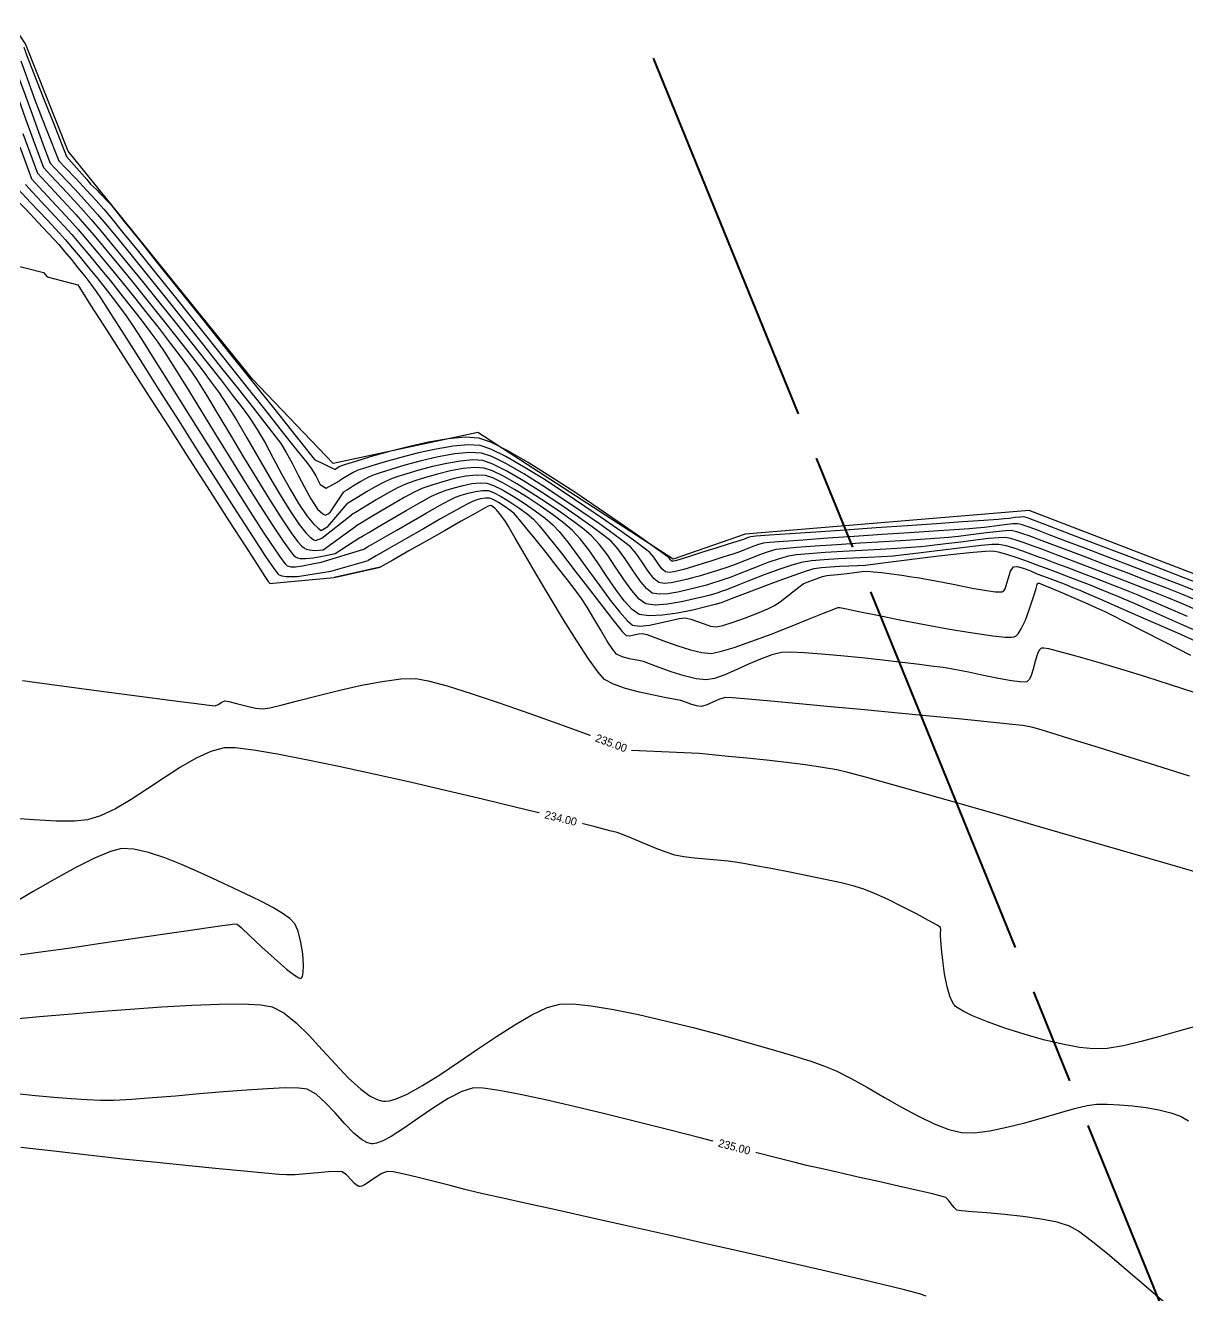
# Model space of a CAD drawing. Header units: metres. Extents: x 708931 to 723899, y 5405153 to 5413472.
# Drawn here: x 710153.7 to 710227.5, y 5412144.8 to 5412225.5 of the extents above; entities that cross this region are included whole.
import ezdxf

# ---------------------------------------------------------------- set-up
doc = ezdxf.new("R2010")
doc.units = ezdxf.units.M
doc.header["$LTSCALE"] = 12.7
doc.header["$MEASUREMENT"] = 0
doc.linetypes.add('ACAD_ISO08W100', pattern=[36, 24, -3, 6, -3])
for name, color, linetype in [('C-TOPO-MAJR', 4, 'Continuous'), ('C-TOPO-MINR', 4, 'Continuous'), ('CONT-MJR1', 252, 'Continuous'), ('CONT-MNR1', 251, 'Continuous'), ('contornos2', 7, 'Continuous')]:
    doc.layers.add(name, color=color, linetype=linetype)
doc.layers.add('corte', color=214, linetype='ACAD_ISO08W100', lineweight=40)

msp = doc.modelspace()

# ---------------------------------------------------------------- linework, layer by layer
at = {"layer": 'CONT-MJR1', "elevation": 240, "flags": 128}
msp.add_lwpolyline([(710153.299, 5412217.752), (710153.977, 5412215.901), (710154.046, 5412215.711)], dxfattribs=at)
at = {"layer": 'CONT-MJR1', "linetype": 'Continuous', "lineweight": -3, "elevation": 235}
for points in [[(710153.47, 5412183.879), (710156.127, 5412183.518), (710158.637, 5412183.181), (710160.906, 5412182.879), (710162.841, 5412182.626), (710164.348, 5412182.432), (710165.335, 5412182.309), (710165.709, 5412182.269), (710165.909, 5412182.362), (710166.13, 5412182.508), (710166.329, 5412182.597), (710166.586, 5412182.552), (710167.071, 5412182.424), (710167.67, 5412182.267), (710168.269, 5412182.132), (710168.753, 5412182.074), (710169.177, 5412182.144), (710169.959, 5412182.333), (710171.018, 5412182.607), (710172.268, 5412182.929), (710173.625, 5412183.262), (710175.007, 5412183.572), (710176.328, 5412183.822), (710177.506, 5412183.976), (710178.455, 5412183.998), (710179.246, 5412183.856), (710180.446, 5412183.53), (710181.974, 5412183.054), (710183.748, 5412182.46), (710185.689, 5412181.784), (710187.714, 5412181.058), (710189.743, 5412180.317), (710191.694, 5412179.594), (710192.145, 5412179.425)], [(710226.196, 5412144.234), (710224.837, 5412145.398), (710223.549, 5412146.501), (710222.374, 5412147.489), (710221.357, 5412148.311), (710220.543, 5412148.915), (710219.976, 5412149.249), (710219.186, 5412149.496), (710218.166, 5412149.696), (710217.017, 5412149.856), (710215.838, 5412149.982), (710214.729, 5412150.079), (710213.788, 5412150.154), (710213.116, 5412150.213), (710212.812, 5412150.263), (710212.637, 5412150.421), (710212.462, 5412150.656), (710212.288, 5412150.894), (710212.115, 5412151.058), (710211.828, 5412151.147), (710211.176, 5412151.309), (710210.24, 5412151.528), (710209.103, 5412151.787), (710207.846, 5412152.069), (710206.552, 5412152.359), (710205.302, 5412152.638), (710204.179, 5412152.891), (710203.264, 5412153.099), (710202.548, 5412153.275), (710201.449, 5412153.557), (710200.033, 5412153.925), (710198.364, 5412154.359), (710196.508, 5412154.839), (710194.529, 5412155.347), (710192.494, 5412155.862), (710190.467, 5412156.365), (710188.513, 5412156.836), (710186.697, 5412157.256), (710185.085, 5412157.605), (710183.741, 5412157.863), (710182.731, 5412158.011), (710182.12, 5412158.028), (710181.368, 5412157.799), (710180.506, 5412157.35), (710179.581, 5412156.762), (710178.641, 5412156.111), (710177.73, 5412155.478), (710176.897, 5412154.941), (710176.317, 5412154.634), (710175.949, 5412154.501), (710175.74, 5412154.468), (710175.648, 5412154.47), (710175.547, 5412154.487), (710175.337, 5412154.559), (710175.008, 5412154.75), (710174.546, 5412155.133), (710173.943, 5412155.747), (710173.327, 5412156.427), (710172.714, 5412157.078), (710172.119, 5412157.61), (710171.558, 5412157.928), (710171.027, 5412158.005), (710170.165, 5412158.013), (710169.037, 5412157.968), (710167.71, 5412157.88), (710166.251, 5412157.764), (710164.725, 5412157.634), (710163.199, 5412157.501), (710161.739, 5412157.38), (710160.412, 5412157.283), (710159.283, 5412157.224), (710158.42, 5412157.216), (710157.56, 5412157.254), (710156.564, 5412157.317), (710155.466, 5412157.403), (710154.301, 5412157.509), (710153.103, 5412157.634)]]:
    msp.add_lwpolyline(points, dxfattribs=at)
at = {"layer": 'CONT-MNR1', "flags": 128}
for points, elevation in [([(710153.566, 5412224.089), (710153.677, 5412223.781), (710153.799, 5412223.431), (710153.894, 5412223.169), (710154.027, 5412222.83), (710154.367, 5412221.97), (710154.878, 5412220.678), (710155.526, 5412219.039), (710156.278, 5412217.139), (710157.561, 5412215.688), (710157.804, 5412215.373)], 245), ([(710153.371, 5412223.201), (710153.668, 5412222.382), (710153.992, 5412221.49), (710154.29, 5412220.673), (710154.512, 5412220.077), (710154.688, 5412219.626), (710155.04, 5412218.731), (710155.778, 5412216.86)], 244), ([(710153.264, 5412222.074), (710153.661, 5412220.983), (710154.084, 5412219.821), (710154.495, 5412218.696), (710154.857, 5412217.715), (710155.13, 5412216.985), (710155.231, 5412216.725)], 243), ([(710153.212, 5412220.798), (710153.675, 5412219.528), (710154.16, 5412218.197), (710154.639, 5412216.888), (710154.807, 5412216.432)], 242), ([(710153.501, 5412218.599), (710154.086, 5412216.998), (710154.424, 5412216.074)], 241), ([(710157.804, 5412215.373), (710158.169, 5412215.049), (710158.229, 5412214.986), (710158.354, 5412214.857), (710158.562, 5412214.641), (710158.836, 5412214.352), (710159.059, 5412214.106), (710159.314, 5412213.791), (710159.941, 5412213.012), (710160.876, 5412211.846), (710162.057, 5412210.371), (710163.423, 5412208.664), (710164.912, 5412206.804), (710166.461, 5412204.867), (710168.008, 5412202.932), (710169.492, 5412201.076), (710170.85, 5412199.376), (710172.02, 5412197.911), (710173.341, 5412197.28)], 245), ([(710228.854, 5412189.782), (710227.184, 5412190.424), (710225.352, 5412191.127), (710223.474, 5412191.846), (710221.67, 5412192.537), (710220.055, 5412193.155), (710218.747, 5412193.655), (710217.863, 5412193.993), (710217.52, 5412194.123), (710217.375, 5412194.176), (710217.209, 5412194.233), (710217.062, 5412194.267), (710216.862, 5412194.255), (710216.518, 5412194.214), (710216.136, 5412194.166), (710215.819, 5412194.13), (710215.435, 5412194.102), (710214.52, 5412194.038), (710213.18, 5412193.945), (710211.524, 5412193.83), (710209.658, 5412193.701), (710207.689, 5412193.565), (710205.724, 5412193.429), (710203.871, 5412193.3), (710202.236, 5412193.186), (710200.927, 5412193.093), (710200.05, 5412193.03), (710199.714, 5412193.003), (710199.569, 5412192.958), (710199.406, 5412192.893), (710199.263, 5412192.838), (710198.986, 5412192.75), (710198.355, 5412192.55), (710197.514, 5412192.285), (710196.606, 5412191.999), (710195.776, 5412191.737), (710195.166, 5412191.546), (710194.922, 5412191.47), (710194.818, 5412191.449), (710194.719, 5412191.442), (710194.64, 5412191.539), (710194.549, 5412191.657), (710194.306, 5412191.834), (710193.655, 5412192.302), (710192.674, 5412192.999), (710191.443, 5412193.862), (710190.041, 5412194.827), (710188.547, 5412195.833), (710187.04, 5412196.816), (710185.598, 5412197.714), (710184.302, 5412198.464), (710183.23, 5412199.003), (710182.462, 5412199.269), (710181.596, 5412199.315), (710180.5, 5412199.211), (710179.262, 5412198.997), (710177.969, 5412198.71), (710176.708, 5412198.388), (710175.567, 5412198.068), (710174.633, 5412197.789), (710173.994, 5412197.588), (710173.736, 5412197.504), (710173.596, 5412197.434), (710173.442, 5412197.342), (710173.341, 5412197.28)], 245)]:
    msp.add_lwpolyline(points, dxfattribs=dict(at, elevation=elevation))
at = {"layer": 'CONT-MNR1', "linetype": 'Continuous', "lineweight": -3}
for points, elevation in [([(710154.807, 5412216.432), (710155.27, 5412215.94), (710156.309, 5412214.824), (710157.178, 5412213.877), (710157.83, 5412213.146), (710158.446, 5412212.424), (710159.218, 5412211.497), (710160.11, 5412210.41), (710161.09, 5412209.206), (710162.121, 5412207.927), (710163.171, 5412206.617), (710164.204, 5412205.32), (710165.187, 5412204.077), (710166.085, 5412202.934), (710166.863, 5412201.932), (710167.488, 5412201.115), (710167.924, 5412200.525), (710168.385, 5412199.817), (710168.879, 5412198.956), (710169.397, 5412198), (710169.931, 5412197.002), (710170.473, 5412196.02), (710171.013, 5412195.108), (710171.544, 5412194.323), (710171.955, 5412193.824), (710172.254, 5412193.542), (710172.447, 5412193.406), (710172.863, 5412193.66), (710174.121, 5412195.112)], 242), ([(710155.231, 5412216.725), (710155.87, 5412216.049), (710156.794, 5412215.061), (710157.6, 5412214.184), (710158.24, 5412213.466), (710158.775, 5412212.835), (710159.521, 5412211.931), (710160.438, 5412210.808), (710161.483, 5412209.517), (710162.615, 5412208.11), (710163.794, 5412206.639), (710164.978, 5412205.156), (710166.125, 5412203.713), (710167.195, 5412202.362), (710168.147, 5412201.155), (710168.938, 5412200.143), (710169.529, 5412199.38), (710169.878, 5412198.915), (710170.232, 5412198.355), (710170.601, 5412197.673), (710170.984, 5412196.92), (710171.38, 5412196.149), (710171.791, 5412195.411), (710172.215, 5412194.756), (710172.543, 5412194.452), (710172.712, 5412194.381), (710172.879, 5412194.465), (710173.032, 5412194.583), (710173.89, 5412195.849)], 243), ([(710155.778, 5412216.86), (710156.188, 5412216.433), (710156.876, 5412215.711), (710157.544, 5412215.001), (710158.15, 5412214.345), (710158.649, 5412213.786), (710159.088, 5412213.261), (710159.837, 5412212.344), (710160.837, 5412211.107), (710162.029, 5412209.625), (710163.357, 5412207.971), (710164.761, 5412206.217), (710166.183, 5412204.437), (710167.564, 5412202.703), (710168.848, 5412201.091), (710169.974, 5412199.671), (710170.886, 5412198.518), (710171.524, 5412197.705), (710171.831, 5412197.305), (710172.102, 5412196.863), (710172.387, 5412196.316), (710172.756, 5412196.084), (710173.601, 5412196.557)], 244), ([(710152.649, 5412215.66), (710153.994, 5412214.229), (710155.063, 5412213.088), (710155.811, 5412212.285), (710156.192, 5412211.866), (710156.635, 5412211.349), (710157.129, 5412210.759), (710157.656, 5412210.119), (710158.197, 5412209.452), (710158.732, 5412208.78), (710159.242, 5412208.126), (710159.708, 5412207.514), (710160.111, 5412206.966), (710160.465, 5412206.437), (710161.049, 5412205.526), (710161.82, 5412204.306), (710162.734, 5412202.849), (710163.748, 5412201.228), (710164.819, 5412199.518), (710165.904, 5412197.79), (710166.96, 5412196.118), (710167.944, 5412194.575), (710168.812, 5412193.235), (710169.521, 5412192.169), (710169.946, 5412191.564), (710170.166, 5412191.279), (710170.261, 5412191.178), (710170.291, 5412191.156), (710170.361, 5412191.128), (710170.522, 5412191.096), (710170.812, 5412191.095), (710171.262, 5412191.157), (710171.868, 5412191.284), (710172.453, 5412191.392), (710175.16, 5412192.223)], 238), ([(710154.046, 5412215.711), (710154.507, 5412215.22), (710155.631, 5412214.017), (710156.482, 5412213.095), (710157.011, 5412212.506), (710157.592, 5412211.829), (710158.264, 5412211.028), (710159.004, 5412210.133), (710159.786, 5412209.175), (710160.587, 5412208.183), (710161.382, 5412207.186), (710162.147, 5412206.214), (710162.858, 5412205.297), (710163.489, 5412204.464), (710164.018, 5412203.746), (710164.52, 5412202.999), (710165.154, 5412201.989), (710165.886, 5412200.784), (710166.685, 5412199.452), (710167.518, 5412198.06), (710168.352, 5412196.677), (710169.156, 5412195.369), (710169.897, 5412194.206), (710170.542, 5412193.253), (710170.968, 5412192.69), (710171.223, 5412192.405), (710171.359, 5412192.289), (710171.416, 5412192.255), (710171.504, 5412192.218), (710171.7, 5412192.166), (710172.042, 5412192.136), (710172.57, 5412192.167), (710174.64, 5412193.668)], 240), ([(710154.424, 5412216.074), (710154.982, 5412215.479), (710156.029, 5412214.356), (710156.857, 5412213.456), (710157.42, 5412212.826), (710158.022, 5412212.123), (710158.748, 5412211.255), (710159.569, 5412210.259), (710160.455, 5412209.173), (710161.376, 5412208.033), (710162.303, 5412206.876), (710163.205, 5412205.74), (710164.052, 5412204.66), (710164.816, 5412203.675), (710165.465, 5412202.821), (710165.971, 5412202.136), (710166.485, 5412201.365), (710167.078, 5412200.391), (710167.729, 5412199.277), (710168.414, 5412198.084), (710169.111, 5412196.877), (710169.797, 5412195.717), (710170.449, 5412194.667), (710171.046, 5412193.79), (710171.467, 5412193.255), (710171.743, 5412192.972), (710171.905, 5412192.847), (710171.979, 5412192.805), (710172.086, 5412192.76), (710172.48, 5412192.918), (710174.38, 5412194.39)], 241), ([(710153.66, 5412215.356), (710154.091, 5412214.897), (710155.26, 5412213.647), (710156.114, 5412212.725), (710156.601, 5412212.186), (710157.146, 5412211.551), (710157.75, 5412210.833), (710158.395, 5412210.054), (710159.061, 5412209.237), (710159.73, 5412208.403), (710160.384, 5412207.576), (710161.003, 5412206.777), (710161.57, 5412206.03), (710162.064, 5412205.356), (710162.508, 5412204.697), (710163.134, 5412203.714), (710163.904, 5412202.478), (710164.778, 5412201.059), (710165.718, 5412199.53), (710166.684, 5412197.96), (710167.637, 5412196.423), (710168.539, 5412194.989), (710169.351, 5412193.728), (710170.033, 5412192.714), (710170.46, 5412192.126), (710170.697, 5412191.841), (710170.811, 5412191.733), (710170.854, 5412191.705), (710170.934, 5412191.672), (710171.116, 5412191.629), (710171.439, 5412191.613), (710171.938, 5412191.662), (710172.63, 5412191.792), (710173.337, 5412191.942), (710174.9, 5412192.945)], 239), ([(710153.294, 5412214.204), (710153.684, 5412213.789), (710154.749, 5412212.656), (710155.464, 5412211.892), (710155.782, 5412211.546), (710156.148, 5412211.118), (710156.562, 5412210.619), (710156.997, 5412210.082), (710157.427, 5412209.541), (710157.823, 5412209.028), (710158.158, 5412208.576), (710158.463, 5412208.114), (710159.071, 5412207.169), (710159.924, 5412205.829), (710160.967, 5412204.187), (710162.145, 5412202.33), (710163.401, 5412200.35), (710164.681, 5412198.337), (710165.928, 5412196.381), (710167.087, 5412194.572), (710168.103, 5412192.999), (710168.918, 5412191.754), (710169.39, 5412191.054), (710169.619, 5412190.732), (710169.706, 5412190.625), (710169.729, 5412190.606), (710169.782, 5412190.586), (710169.949, 5412190.513), (710170.22, 5412190.47), (710170.935, 5412190.47), (710173.068, 5412190.824), (710175.42, 5412191.5)], 237), ([(710151.719, 5412210.567), (710154.81, 5412209.775), (710155.037, 5412209.497), (710155.037, 5412209.497), (710155.037, 5412209.497), (710155.037, 5412209.497), (710156.982, 5412208.983), (710157.805, 5412207.701), (710158.845, 5412206.079), (710160.047, 5412204.203), (710161.358, 5412202.159), (710162.721, 5412200.033), (710164.083, 5412197.911), (710165.388, 5412195.878), (710166.584, 5412194.02), (710167.614, 5412192.423), (710168.424, 5412191.173), (710168.877, 5412190.48), (710169.085, 5412190.169), (710169.154, 5412190.07), (710169.166, 5412190.056), (710169.191, 5412190.047), (710169.253, 5412190.042), (710169.367, 5412190.056), (710173.276, 5412190.41), (710176.19, 5412191.066), (710173.276, 5412190.41)], 236), ([(710228.3, 5412189.447), (710227.055, 5412189.928), (710225.621, 5412190.48), (710224.086, 5412191.068), (710222.536, 5412191.661), (710221.059, 5412192.225), (710219.743, 5412192.726), (710218.674, 5412193.132), (710217.942, 5412193.41), (710217.632, 5412193.526), (710217.411, 5412193.607), (710217.153, 5412193.701), (710216.893, 5412193.783), (710216.668, 5412193.829), (710216.362, 5412193.815), (710215.836, 5412193.757), (710215.201, 5412193.677), (710214.57, 5412193.597), (710214.055, 5412193.541), (710213.592, 5412193.507), (710212.655, 5412193.443), (710211.351, 5412193.355), (710209.786, 5412193.251), (710208.068, 5412193.137), (710206.303, 5412193.018), (710204.598, 5412192.902), (710203.061, 5412192.795), (710201.797, 5412192.704), (710200.915, 5412192.634), (710200.52, 5412192.594), (710200.159, 5412192.488), (710199.746, 5412192.332), (710199.335, 5412192.167), (710198.979, 5412192.033), (710198.598, 5412191.907), (710197.956, 5412191.699), (710197.188, 5412191.454), (710196.429, 5412191.214), (710195.814, 5412191.024), (710195.477, 5412190.928), (710195.2, 5412190.86), (710194.87, 5412190.784), (710194.551, 5412190.741), (710194.303, 5412190.768), (710194.085, 5412190.966), (710193.831, 5412191.323), (710193.566, 5412191.712), (710193.317, 5412192.008), (710193.04, 5412192.221), (710192.422, 5412192.672), (710191.53, 5412193.31), (710190.431, 5412194.081), (710189.191, 5412194.932), (710187.877, 5412195.812), (710186.557, 5412196.668), (710185.297, 5412197.446), (710184.164, 5412198.095), (710183.225, 5412198.561), (710182.546, 5412198.793), (710181.782, 5412198.836), (710180.824, 5412198.751), (710179.746, 5412198.569), (710178.618, 5412198.323), (710177.514, 5412198.043), (710176.504, 5412197.761), (710175.663, 5412197.508), (710175.06, 5412197.317), (710174.77, 5412197.219), (710174.47, 5412197.076), (710174.12, 5412196.875), (710173.803, 5412196.681), (710173.601, 5412196.557)], 244), ([(710228.022, 5412188.985), (710227.21, 5412189.311), (710226.146, 5412189.729), (710224.905, 5412190.21), (710223.565, 5412190.725), (710222.203, 5412191.246), (710220.895, 5412191.743), (710219.719, 5412192.188), (710218.75, 5412192.554), (710218.066, 5412192.81), (710217.743, 5412192.929), (710217.406, 5412193.053), (710217.013, 5412193.196), (710216.617, 5412193.322), (710216.274, 5412193.391), (710215.914, 5412193.379), (710215.3, 5412193.316), (710214.531, 5412193.222), (710213.707, 5412193.117), (710212.928, 5412193.02), (710212.291, 5412192.952), (710211.746, 5412192.911), (710210.812, 5412192.85), (710209.591, 5412192.773), (710208.18, 5412192.685), (710206.681, 5412192.59), (710205.192, 5412192.493), (710203.812, 5412192.4), (710202.641, 5412192.314), (710201.78, 5412192.241), (710201.326, 5412192.185), (710200.843, 5412192.049), (710200.291, 5412191.85), (710199.718, 5412191.623), (710199.171, 5412191.404), (710198.696, 5412191.227), (710198.202, 5412191.06), (710197.615, 5412190.864), (710197.009, 5412190.668), (710196.456, 5412190.5), (710196.031, 5412190.387), (710195.638, 5412190.291), (710195.168, 5412190.176), (710194.681, 5412190.081), (710194.235, 5412190.041), (710193.887, 5412190.095), (710193.575, 5412190.353), (710193.215, 5412190.827), (710192.831, 5412191.398), (710192.446, 5412191.948), (710192.086, 5412192.36), (710191.729, 5412192.642), (710191.048, 5412193.145), (710190.114, 5412193.812), (710189.001, 5412194.587), (710187.781, 5412195.412), (710186.527, 5412196.232), (710185.313, 5412196.989), (710184.21, 5412197.626), (710183.291, 5412198.088), (710182.63, 5412198.316), (710181.873, 5412198.354), (710180.926, 5412198.26), (710179.871, 5412198.07), (710178.788, 5412197.819), (710177.759, 5412197.544), (710176.864, 5412197.281), (710176.186, 5412197.066), (710175.804, 5412196.935), (710175.415, 5412196.755), (710174.957, 5412196.501), (710174.498, 5412196.226), (710174.109, 5412195.986), (710173.89, 5412195.849)], 243), ([(710228.07, 5412188.341), (710226.989, 5412188.8), (710226.172, 5412189.14), (710225.326, 5412189.482), (710224.298, 5412189.886), (710223.156, 5412190.329), (710221.972, 5412190.783), (710220.815, 5412191.224), (710219.755, 5412191.625), (710218.862, 5412191.96), (710218.205, 5412192.205), (710217.855, 5412192.332), (710217.501, 5412192.461), (710217.089, 5412192.614), (710216.657, 5412192.764), (710216.241, 5412192.886), (710215.88, 5412192.954), (710215.489, 5412192.944), (710214.834, 5412192.882), (710213.997, 5412192.784), (710213.065, 5412192.666), (710212.119, 5412192.546), (710211.246, 5412192.439), (710210.528, 5412192.363), (710209.897, 5412192.316), (710209.01, 5412192.262), (710207.943, 5412192.202), (710206.775, 5412192.137), (710205.583, 5412192.067), (710204.445, 5412191.996), (710203.439, 5412191.922), (710202.642, 5412191.849), (710202.132, 5412191.775), (710201.535, 5412191.611), (710200.821, 5412191.364), (710200.07, 5412191.079), (710199.364, 5412190.797), (710198.785, 5412190.564), (710198.413, 5412190.422), (710198.085, 5412190.309), (710197.704, 5412190.18), (710197.304, 5412190.049), (710196.92, 5412189.933), (710196.586, 5412189.846), (710196.23, 5412189.757), (710195.708, 5412189.626), (710195.096, 5412189.49), (710194.469, 5412189.386), (710193.902, 5412189.351), (710193.471, 5412189.421), (710193.1, 5412189.708), (710192.675, 5412190.231), (710192.218, 5412190.892), (710191.748, 5412191.592), (710191.287, 5412192.232), (710190.855, 5412192.712), (710190.407, 5412193.073), (710189.664, 5412193.626), (710188.703, 5412194.31), (710187.602, 5412195.066), (710186.438, 5412195.834), (710185.29, 5412196.555), (710184.235, 5412197.17), (710183.35, 5412197.617), (710182.714, 5412197.839), (710182.074, 5412197.877), (710181.289, 5412197.807), (710180.417, 5412197.656), (710179.518, 5412197.453), (710178.651, 5412197.223), (710177.875, 5412196.995), (710177.251, 5412196.795), (710176.838, 5412196.65), (710176.394, 5412196.451), (710175.872, 5412196.169), (710175.326, 5412195.85), (710174.815, 5412195.538), (710174.394, 5412195.278), (710174.121, 5412195.112)], 242), ([(710227.475, 5412187.943), (710226.091, 5412188.542), (710225.009, 5412189.007), (710224.323, 5412189.296), (710223.595, 5412189.59), (710222.714, 5412189.936), (710221.747, 5412190.311), (710220.761, 5412190.689), (710219.823, 5412191.045), (710219, 5412191.355), (710218.359, 5412191.593), (710217.966, 5412191.735), (710217.522, 5412191.898), (710217.005, 5412192.09), (710216.462, 5412192.278), (710215.94, 5412192.431), (710215.486, 5412192.516), (710215.067, 5412192.509), (710214.369, 5412192.447), (710213.471, 5412192.347), (710212.453, 5412192.222), (710211.393, 5412192.088), (710210.373, 5412191.958), (710209.47, 5412191.849), (710208.764, 5412191.774), (710208.022, 5412191.722), (710207.162, 5412191.681), (710206.236, 5412191.643), (710205.297, 5412191.601), (710204.399, 5412191.546), (710203.595, 5412191.47), (710202.938, 5412191.366), (710202.269, 5412191.186), (710201.453, 5412190.912), (710200.573, 5412190.587), (710199.716, 5412190.254), (710198.966, 5412189.953), (710198.408, 5412189.726), (710198.129, 5412189.616), (710197.902, 5412189.538), (710197.638, 5412189.449), (710197.372, 5412189.366), (710197.141, 5412189.304), (710196.807, 5412189.217), (710196.159, 5412189.054), (710195.33, 5412188.87), (710194.448, 5412188.72), (710193.647, 5412188.661), (710193.055, 5412188.747), (710192.642, 5412189.048), (710192.176, 5412189.59), (710191.672, 5412190.291), (710191.148, 5412191.071), (710190.62, 5412191.848), (710190.106, 5412192.539), (710189.623, 5412193.064), (710189.145, 5412193.459), (710188.468, 5412193.971), (710187.646, 5412194.558), (710186.736, 5412195.181), (710185.792, 5412195.796), (710184.872, 5412196.364), (710184.029, 5412196.841), (710183.319, 5412197.188), (710182.798, 5412197.363), (710182.192, 5412197.397), (710181.46, 5412197.328), (710180.657, 5412197.181), (710179.841, 5412196.984), (710179.067, 5412196.764), (710178.392, 5412196.549), (710177.872, 5412196.366), (710177.302, 5412196.11), (710176.63, 5412195.748), (710175.93, 5412195.338), (710175.272, 5412194.937), (710174.732, 5412194.602), (710174.38, 5412194.39)], 241), ([(710229.143, 5412186.544), (710227.242, 5412187.378), (710225.524, 5412188.13), (710224.089, 5412188.755), (710223.039, 5412189.211), (710222.473, 5412189.452), (710221.906, 5412189.681), (710221.232, 5412189.947), (710220.504, 5412190.23), (710219.773, 5412190.51), (710219.091, 5412190.768), (710218.508, 5412190.984), (710218.078, 5412191.139), (710217.64, 5412191.298), (710217.134, 5412191.486), (710216.594, 5412191.681), (710216.052, 5412191.86), (710215.54, 5412192), (710215.092, 5412192.078), (710214.629, 5412192.071), (710213.843, 5412192.006), (710212.825, 5412191.899), (710211.668, 5412191.764), (710210.463, 5412191.616), (710209.302, 5412191.469), (710208.277, 5412191.338), (710207.479, 5412191.239), (710207, 5412191.185), (710206.516, 5412191.154), (710205.958, 5412191.131), (710205.363, 5412191.109), (710204.77, 5412191.079), (710204.217, 5412191.031), (710203.744, 5412190.957), (710203.249, 5412190.814), (710202.47, 5412190.547), (710201.512, 5412190.201), (710200.486, 5412189.819), (710199.498, 5412189.445), (710198.657, 5412189.123), (710198.07, 5412188.897), (710197.846, 5412188.81), (710197.771, 5412188.786), (710197.696, 5412188.763), (710197.467, 5412188.7), (710196.877, 5412188.547), (710196.043, 5412188.351), (710195.083, 5412188.159), (710194.118, 5412188.017), (710193.263, 5412187.973), (710192.639, 5412188.074), (710192.194, 5412188.383), (710191.692, 5412188.934), (710191.149, 5412189.657), (710190.582, 5412190.482), (710190.006, 5412191.34), (710189.439, 5412192.162), (710188.895, 5412192.877), (710188.392, 5412193.416), (710187.83, 5412193.885), (710187.133, 5412194.414), (710186.349, 5412194.968), (710185.53, 5412195.511), (710184.724, 5412196.01), (710183.981, 5412196.428), (710183.35, 5412196.732), (710182.883, 5412196.886), (710182.315, 5412196.915), (710181.635, 5412196.841), (710180.899, 5412196.692), (710180.162, 5412196.496), (710179.479, 5412196.283), (710178.905, 5412196.081), (710178.384, 5412195.847), (710177.722, 5412195.496), (710176.986, 5412195.076), (710176.243, 5412194.635), (710175.559, 5412194.221), (710175.003, 5412193.883), (710174.64, 5412193.668)], 240), ([(710174.9, 5412192.945), (710174.965, 5412192.982), (710175.134, 5412193.08), (710175.475, 5412193.281), (710176.06, 5412193.627), (710176.926, 5412194.137), (710177.848, 5412194.675), (710178.725, 5412195.174), (710179.456, 5412195.569), (710179.939, 5412195.797), (710180.376, 5412195.951), (710180.895, 5412196.113), (710181.457, 5412196.261), (710182.017, 5412196.375), (710182.534, 5412196.432), (710182.967, 5412196.41), (710183.385, 5412196.265), (710183.957, 5412195.978), (710184.628, 5412195.586), (710185.339, 5412195.129), (710186.037, 5412194.648), (710186.662, 5412194.181), (710187.161, 5412193.768), (710187.566, 5412193.331), (710188.107, 5412192.648), (710188.743, 5412191.796), (710189.432, 5412190.851), (710190.132, 5412189.889), (710190.803, 5412188.987), (710191.403, 5412188.221), (710191.89, 5412187.666), (710192.223, 5412187.4), (710192.685, 5412187.335), (710193.294, 5412187.397), (710193.968, 5412187.533), (710194.625, 5412187.69), (710195.185, 5412187.816), (710195.567, 5412187.856), (710195.926, 5412187.78), (710196.34, 5412187.633), (710196.77, 5412187.466), (710197.18, 5412187.333), (710197.532, 5412187.284), (710197.951, 5412187.369), (710198.608, 5412187.576), (710199.385, 5412187.855), (710200.163, 5412188.156), (710200.822, 5412188.431), (710201.244, 5412188.629), (710201.599, 5412188.862), (710202.002, 5412189.179), (710202.41, 5412189.516), (710202.775, 5412189.811), (710203.055, 5412190.004), (710203.418, 5412190.168), (710203.874, 5412190.337), (710204.293, 5412190.475), (710204.55, 5412190.548), (710204.766, 5412190.574), (710205.016, 5412190.585), (710205.236, 5412190.596), (710205.457, 5412190.625), (710205.845, 5412190.679), (710206.314, 5412190.74), (710206.781, 5412190.79), (710207.16, 5412190.809), (710207.52, 5412190.785), (710208.045, 5412190.727), (710208.666, 5412190.647), (710209.318, 5412190.557), (710209.932, 5412190.468), (710210.443, 5412190.394), (710210.994, 5412190.296), (710211.817, 5412190.134), (710212.789, 5412189.941), (710213.79, 5412189.749), (710214.694, 5412189.593), (710215.267, 5412189.515), (710215.568, 5412189.496), (710215.692, 5412189.505), (710215.728, 5412189.518), (710215.774, 5412189.552), (710215.855, 5412189.662), (710215.956, 5412189.91), (710216.07, 5412190.322), (710216.214, 5412190.82), (710216.406, 5412191.103), (710216.665, 5412191.115), (710217.032, 5412191.014), (710217.448, 5412190.851), (710217.853, 5412190.677), (710218.19, 5412190.542), (710218.562, 5412190.407), (710219.064, 5412190.218), (710219.625, 5412190.003), (710220.169, 5412189.791), (710220.623, 5412189.608), (710221.041, 5412189.428), (710221.938, 5412189.037), (710223.227, 5412188.473), (710224.82, 5412187.774), (710226.629, 5412186.98), (710228.565, 5412186.129)], 239), ([(710175.16, 5412192.223), (710175.225, 5412192.26), (710175.394, 5412192.357), (710175.735, 5412192.554), (710176.322, 5412192.894), (710177.202, 5412193.405), (710178.161, 5412193.959), (710179.108, 5412194.501), (710179.953, 5412194.978), (710180.605, 5412195.333), (710180.973, 5412195.512), (710181.34, 5412195.64), (710181.782, 5412195.772), (710182.247, 5412195.882), (710182.687, 5412195.944), (710183.051, 5412195.933), (710183.397, 5412195.807), (710183.878, 5412195.553), (710184.434, 5412195.215), (710185.002, 5412194.834), (710185.521, 5412194.455), (710185.929, 5412194.12), (710186.299, 5412193.712), (710186.913, 5412192.957), (710187.698, 5412191.958), (710188.579, 5412190.821), (710189.481, 5412189.651), (710190.33, 5412188.551), (710191.05, 5412187.627), (710191.567, 5412186.984), (710191.807, 5412186.726), (710192.028, 5412186.713), (710192.313, 5412186.771), (710192.607, 5412186.842), (710192.854, 5412186.869), (710193.122, 5412186.79), (710193.637, 5412186.602), (710194.323, 5412186.349), (710195.101, 5412186.077), (710195.894, 5412185.832), (710196.624, 5412185.657), (710197.212, 5412185.6), (710197.789, 5412185.709), (710198.684, 5412185.982), (710199.796, 5412186.37), (710201.021, 5412186.828), (710202.256, 5412187.307), (710203.4, 5412187.763), (710204.348, 5412188.147), (710204.999, 5412188.412), (710205.25, 5412188.513), (710205.375, 5412188.506), (710205.5, 5412188.489), (710205.802, 5412188.427), (710206.599, 5412188.261), (710207.772, 5412188.022), (710209.201, 5412187.737), (710210.768, 5412187.436), (710212.354, 5412187.145), (710213.84, 5412186.894), (710215.107, 5412186.712), (710215.882, 5412186.634), (710216.285, 5412186.625), (710216.455, 5412186.646), (710216.507, 5412186.665), (710216.574, 5412186.711), (710216.71, 5412186.849), (710216.911, 5412187.157), (710217.169, 5412187.702), (710217.46, 5412188.487), (710217.701, 5412189.244), (710217.844, 5412189.726), (710217.917, 5412189.962), (710217.946, 5412190.041), (710217.955, 5412190.054), (710217.978, 5412190.059), (710218.041, 5412190.05), (710218.158, 5412190.006), (710218.301, 5412189.945), (710218.437, 5412189.895), (710218.616, 5412189.826), (710218.774, 5412189.763), (710219.009, 5412189.663), (710219.52, 5412189.444), (710220.2, 5412189.149), (710220.946, 5412188.823), (710221.651, 5412188.509), (710222.211, 5412188.253), (710222.642, 5412188.038), (710223.472, 5412187.618), (710224.631, 5412187.026), (710226.05, 5412186.301), (710227.658, 5412185.478)], 238), ([(710227.883, 5412183.119), (710226.391, 5412183.603), (710224.813, 5412184.104), (710223.231, 5412184.593), (710221.73, 5412185.045), (710220.391, 5412185.432), (710219.3, 5412185.727), (710218.66, 5412185.878), (710218.345, 5412185.933), (710218.223, 5412185.939), (710218.191, 5412185.932), (710218.143, 5412185.902), (710218.055, 5412185.803), (710217.943, 5412185.575), (710217.815, 5412185.17), (710217.668, 5412184.603), (710217.538, 5412184.192), (710217.423, 5412183.954), (710217.334, 5412183.847), (710217.285, 5412183.813), (710217.241, 5412183.796), (710217.112, 5412183.778), (710216.823, 5412183.786), (710216.291, 5412183.854), (710215.454, 5412184.006), (710214.511, 5412184.199), (710213.551, 5412184.401), (710212.665, 5412184.579), (710211.94, 5412184.698), (710211.341, 5412184.775), (710210.451, 5412184.885), (710209.344, 5412185.018), (710208.093, 5412185.163), (710206.772, 5412185.309), (710205.454, 5412185.444), (710204.213, 5412185.557), (710203.123, 5412185.637), (710202.257, 5412185.673), (710201.689, 5412185.654), (710201.064, 5412185.507), (710200.347, 5412185.242), (710199.58, 5412184.91), (710198.807, 5412184.561), (710198.073, 5412184.246), (710197.42, 5412184.014), (710196.892, 5412183.916), (710196.264, 5412183.981), (710195.493, 5412184.173), (710194.676, 5412184.435), (710193.909, 5412184.711), (710193.287, 5412184.943), (710192.908, 5412185.076), (710192.5, 5412185.168), (710192.018, 5412185.262), (710191.554, 5412185.382), (710191.203, 5412185.548), (710190.961, 5412185.838), (710190.614, 5412186.379), (710190.202, 5412187.073), (710189.766, 5412187.82), (710189.347, 5412188.522), (710188.984, 5412189.08), (710188.631, 5412189.558), (710188.095, 5412190.259), (710187.442, 5412191.098), (710186.736, 5412191.994), (710186.044, 5412192.862), (710185.43, 5412193.62), (710184.959, 5412194.184), (710184.698, 5412194.472), (710184.423, 5412194.694), (710184.072, 5412194.943), (710183.702, 5412195.181), (710183.37, 5412195.365), (710183.135, 5412195.456), (710182.881, 5412195.457), (710182.572, 5412195.401), (710182.263, 5412195.316), (710182.007, 5412195.228), (710181.678, 5412195.058), (710180.981, 5412194.671), (710180.029, 5412194.133), (710178.936, 5412193.511), (710177.815, 5412192.87), (710176.779, 5412192.277), (710175.943, 5412191.799), (710175.42, 5412191.5)], 237), ([(710228.047, 5412161.943), (710226.904, 5412161.616), (710225.715, 5412161.276), (710224.53, 5412160.958), (710223.398, 5412160.697), (710222.37, 5412160.528), (710221.495, 5412160.487), (710220.597, 5412160.584), (710219.516, 5412160.789), (710218.322, 5412161.079), (710217.084, 5412161.428), (710215.872, 5412161.815), (710214.756, 5412162.213), (710213.807, 5412162.6), (710213.214, 5412162.886), (710212.89, 5412163.078), (710212.74, 5412163.193), (710212.686, 5412163.245), (710212.628, 5412163.317), (710212.519, 5412163.498), (710212.371, 5412163.849), (710212.205, 5412164.428), (710212.041, 5412165.255), (710211.922, 5412166.096), (710211.841, 5412166.847), (710211.794, 5412167.4), (710211.776, 5412167.65), (710211.786, 5412167.834), (710211.808, 5412168.043), (710211.784, 5412168.201), (710211.565, 5412168.345), (710211.026, 5412168.649), (710210.264, 5412169.057), (710209.374, 5412169.515), (710208.453, 5412169.969), (710207.597, 5412170.362), (710206.901, 5412170.641), (710206.301, 5412170.818), (710205.46, 5412171.024), (710204.449, 5412171.249), (710203.34, 5412171.48), (710202.207, 5412171.706), (710201.122, 5412171.915), (710200.157, 5412172.095), (710199.384, 5412172.234), (710198.877, 5412172.322), (710198.287, 5412172.4), (710197.602, 5412172.467), (710196.872, 5412172.531), (710196.145, 5412172.602), (710195.472, 5412172.688), (710194.901, 5412172.799), (710194.351, 5412172.971), (710193.728, 5412173.212), (710193.071, 5412173.491), (710192.414, 5412173.774), (710191.793, 5412174.028), (710191.246, 5412174.22), (710190.783, 5412174.344), (710189.841, 5412174.586), (710188.49, 5412174.926), (710186.802, 5412175.343), (710184.847, 5412175.82), (710182.697, 5412176.337), (710180.423, 5412176.875), (710178.095, 5412177.414), (710175.785, 5412177.935), (710173.564, 5412178.419), (710171.502, 5412178.846), (710169.672, 5412179.198), (710168.143, 5412179.455), (710166.987, 5412179.597), (710166.275, 5412179.606), (710165.44, 5412179.379), (710164.51, 5412178.947), (710163.511, 5412178.368), (710162.47, 5412177.701), (710161.416, 5412177.001), (710160.374, 5412176.327), (710159.373, 5412175.736), (710158.439, 5412175.284), (710157.6, 5412175.031), (710156.774, 5412174.958), (710155.623, 5412174.958), (710154.222, 5412175.023), (710152.642, 5412175.149)], 234), ([(710152.424, 5412166.333), (710154.329, 5412166.602), (710156.371, 5412166.895), (710158.453, 5412167.197), (710160.482, 5412167.492), (710162.361, 5412167.768), (710163.997, 5412168.008), (710165.294, 5412168.199), (710166.157, 5412168.325), (710166.491, 5412168.373), (710166.692, 5412168.4), (710166.922, 5412168.423), (710167.112, 5412168.407), (710167.364, 5412168.191), (710167.919, 5412167.672), (710168.661, 5412166.975), (710169.473, 5412166.23), (710170.24, 5412165.563), (710170.743, 5412165.171), (710171.017, 5412165.003), (710171.136, 5412164.966), (710171.173, 5412164.973), (710171.206, 5412165), (710171.26, 5412165.097), (710171.309, 5412165.34), (710171.325, 5412165.802), (710171.271, 5412166.518), (710171.151, 5412167.275), (710170.977, 5412167.956), (710170.763, 5412168.441), (710170.459, 5412168.76), (710169.974, 5412169.107), (710169.367, 5412169.469), (710168.693, 5412169.826), (710168.007, 5412170.164), (710167.367, 5412170.465), (710166.829, 5412170.714), (710166.286, 5412170.971), (710165.521, 5412171.336), (710164.595, 5412171.761), (710163.572, 5412172.203), (710162.516, 5412172.614), (710161.488, 5412172.95), (710160.552, 5412173.165), (710159.77, 5412173.214), (710159.055, 5412173.032), (710158.056, 5412172.609), (710156.855, 5412172.003), (710155.53, 5412171.277), (710154.163, 5412170.491), (710152.833, 5412169.705)], 233), ([(710152.985, 5412162.395), (710154.557, 5412162.542), (710156.358, 5412162.704), (710158.307, 5412162.868), (710160.324, 5412163.024), (710162.329, 5412163.16), (710164.24, 5412163.266), (710165.976, 5412163.331), (710167.458, 5412163.344), (710168.605, 5412163.293), (710169.335, 5412163.167), (710170.077, 5412162.779), (710170.863, 5412162.145), (710171.679, 5412161.341), (710172.511, 5412160.442), (710173.345, 5412159.525), (710174.166, 5412158.665), (710174.96, 5412157.938), (710175.566, 5412157.503), (710176, 5412157.287), (710176.276, 5412157.206), (710176.411, 5412157.185), (710176.524, 5412157.181), (710176.777, 5412157.206), (710177.216, 5412157.326), (710177.901, 5412157.62), (710178.89, 5412158.164), (710179.99, 5412158.855), (710181.163, 5412159.641), (710182.372, 5412160.467), (710183.578, 5412161.28), (710184.742, 5412162.027), (710185.827, 5412162.655), (710186.795, 5412163.111), (710187.607, 5412163.341), (710188.446, 5412163.357), (710189.599, 5412163.237), (710191.002, 5412163.003), (710192.59, 5412162.678), (710194.3, 5412162.284), (710196.068, 5412161.843), (710197.829, 5412161.377), (710199.52, 5412160.908), (710201.077, 5412160.459), (710202.436, 5412160.051), (710203.533, 5412159.707), (710204.303, 5412159.449), (710205.15, 5412159.093), (710206.107, 5412158.606), (710207.141, 5412158.033), (710208.218, 5412157.415), (710209.306, 5412156.797), (710210.373, 5412156.221), (710211.384, 5412155.73), (710212.307, 5412155.368), (710213.11, 5412155.178), (710213.936, 5412155.167), (710214.916, 5412155.291), (710215.997, 5412155.515), (710217.128, 5412155.804), (710218.256, 5412156.121), (710219.329, 5412156.433), (710220.294, 5412156.704), (710221.1, 5412156.898), (710221.694, 5412156.981), (710222.366, 5412156.983), (710223.144, 5412156.947), (710223.981, 5412156.874), (710224.833, 5412156.766), (710225.654, 5412156.621), (710226.398, 5412156.441), (710227.021, 5412156.227), (710227.536, 5412155.934)], 234), ([(710210.862, 5412144.808), (710210.44, 5412144.949), (710209.493, 5412145.2), (710208.094, 5412145.544), (710206.317, 5412145.967), (710204.236, 5412146.453), (710201.924, 5412146.985), (710199.456, 5412147.547), (710196.904, 5412148.125), (710194.343, 5412148.702), (710191.847, 5412149.262), (710189.488, 5412149.789), (710187.341, 5412150.268), (710185.479, 5412150.683), (710183.977, 5412151.018), (710182.907, 5412151.257), (710182.344, 5412151.384), (710181.574, 5412151.573), (710180.632, 5412151.815), (710179.612, 5412152.078), (710178.608, 5412152.331), (710177.714, 5412152.543), (710177.025, 5412152.682), (710176.634, 5412152.716), (710176.293, 5412152.587), (710175.897, 5412152.339), (710175.496, 5412152.06), (710175.206, 5412151.872), (710175.025, 5412151.781), (710174.927, 5412151.755), (710174.886, 5412151.755), (710174.837, 5412151.765), (710174.735, 5412151.815), (710174.572, 5412151.949), (710174.342, 5412152.191), (710174.052, 5412152.499), (710173.781, 5412152.689), (710173.466, 5412152.712), (710172.92, 5412152.683), (710172.233, 5412152.624), (710171.496, 5412152.558), (710170.799, 5412152.508), (710170.233, 5412152.496), (710169.778, 5412152.528), (710168.865, 5412152.606), (710167.563, 5412152.725), (710165.94, 5412152.88), (710164.067, 5412153.065), (710162.013, 5412153.274), (710159.848, 5412153.503), (710157.64, 5412153.744), (710155.46, 5412153.993), (710153.376, 5412154.244)], 236)]:
    msp.add_lwpolyline(points, dxfattribs=dict(at, elevation=elevation))
at = {"layer": 'contornos2', "color": 30}
for points in [[(710156.386, 5412217.468), (710153.668, 5412224.297), (710148.767, 5412231.65), (710132.494, 5412243.88), (710115.807, 5412258.554), (710102.869, 5412273.232), (710084.138, 5412275.884), (710056.915, 5412284.138)], [(710168.088, 5412203), (710156.386, 5412217.468)], [(710245.559, 5412181.61), (710241.112, 5412183.271), (710233.375, 5412188.534), (710217.419, 5412194.664), (710217.419, 5412194.664), (710199.38, 5412193.172), (710194.806, 5412191.583), (710182.401, 5412199.613), (710173.208, 5412197.649), (710168.088, 5412203), (710168.088, 5412203)]]:
    msp.add_lwpolyline(points, dxfattribs=at)
at = {"layer": 'corte', "color": 6, "ltscale": 0.08}
msp.add_line((710313.114, 5411929.808), (710168.78, 5412284.238), dxfattribs=at)

# ---------------------------------------------------------------- next in the draw order: texts
at = {"layer": 'C-TOPO-MAJR', "color": 9, "linetype": 'Continuous', "lineweight": -3, "char_height": 0.508, "width": 2.54097, "attachment_point": 5, "bg_fill": 3, "box_fill_scale": 1.25, "bg_fill_color": 256, "bg_fill_true_color": 13158600, "bg_fill_transparency": 0}
for insert, rotation in [((710190.866, 5412179.901, 235), 339.6641), ((710198.688, 5412154.274, 235), 345.42489)]:
    msp.add_mtext('235.00', dxfattribs=dict(at, insert=insert, rotation=rotation))
at = {"layer": 'C-TOPO-MINR', "color": 8, "linetype": 'Continuous', "lineweight": -3, "insert": (710187.665, 5412175.13, 234), "char_height": 0.508, "width": 2.54097, "attachment_point": 5, "rotation": 346.0984, "bg_fill": 3, "box_fill_scale": 1.25, "bg_fill_color": 256, "bg_fill_true_color": 13158600, "bg_fill_transparency": 0}
msp.add_mtext('234.00', dxfattribs=at)

# ---------------------------------------------------------------- next in the draw order: linework, layer by layer
at = {"layer": 'CONT-MJR1', "linetype": 'Continuous', "lineweight": -3, "elevation": 235}
msp.add_lwpolyline([(710229.735, 5412171.203), (710226.994, 5412172.003), (710224.151, 5412172.831), (710221.275, 5412173.667), (710218.432, 5412174.49), (710215.691, 5412175.281), (710213.12, 5412176.018), (710210.787, 5412176.682), (710208.76, 5412177.253), (710207.108, 5412177.71), (710205.897, 5412178.033), (710205.197, 5412178.202), (710204.288, 5412178.362), (710203.198, 5412178.519), (710201.991, 5412178.67), (710200.731, 5412178.812), (710199.483, 5412178.944), (710198.31, 5412179.061), (710197.278, 5412179.162), (710196.449, 5412179.243), (710192.145, 5412179.425)], dxfattribs=at)
at = {"layer": 'CONT-MNR1', "linetype": 'Continuous', "lineweight": -3, "elevation": 236}
msp.add_lwpolyline([(710227.588, 5412177.807), (710225.444, 5412178.479), (710223.492, 5412179.091), (710221.811, 5412179.616), (710220.483, 5412180.031), (710219.585, 5412180.311), (710219.197, 5412180.431), (710218.855, 5412180.535), (710218.45, 5412180.659), (710218.03, 5412180.784), (710217.645, 5412180.892), (710217.34, 5412180.965), (710216.978, 5412181.023), (710216.554, 5412181.073), (710216.129, 5412181.116), (710215.763, 5412181.152), (710215.336, 5412181.194), (710214.34, 5412181.293), (710212.89, 5412181.435), (710211.099, 5412181.61), (710209.08, 5412181.806), (710206.948, 5412182.011), (710204.815, 5412182.214), (710202.796, 5412182.404), (710201.005, 5412182.568), (710199.553, 5412182.696), (710198.557, 5412182.776), (710198.128, 5412182.796), (710197.753, 5412182.686), (710197.318, 5412182.498), (710196.899, 5412182.317), (710196.573, 5412182.232), (710196.275, 5412182.273), (710195.928, 5412182.38), (710195.58, 5412182.507), (710195.28, 5412182.609), (710194.956, 5412182.674), (710194.345, 5412182.786), (710193.546, 5412182.942), (710192.658, 5412183.138), (710191.778, 5412183.373), (710191.007, 5412183.643), (710190.442, 5412183.947), (710190.027, 5412184.402), (710189.419, 5412185.252), (710188.673, 5412186.395), (710187.842, 5412187.728), (710186.981, 5412189.149), (710186.146, 5412190.554), (710185.39, 5412191.842), (710184.768, 5412192.909), (710184.335, 5412193.652), (710184.145, 5412193.971), (710183.975, 5412194.197), (710183.762, 5412194.469), (710183.57, 5412194.705), (710183.466, 5412194.824), (710183.333, 5412194.917), (710183.219, 5412194.98), (710183.13, 5412194.967), (710183.041, 5412194.943), (710182.814, 5412194.816), (710182.215, 5412194.478), (710181.339, 5412193.983), (710180.284, 5412193.385), (710179.145, 5412192.74), (710178.019, 5412192.102), (710177.001, 5412191.526), (710176.19, 5412191.066)], dxfattribs=at)

doc.saveas('drawing.dxf')
